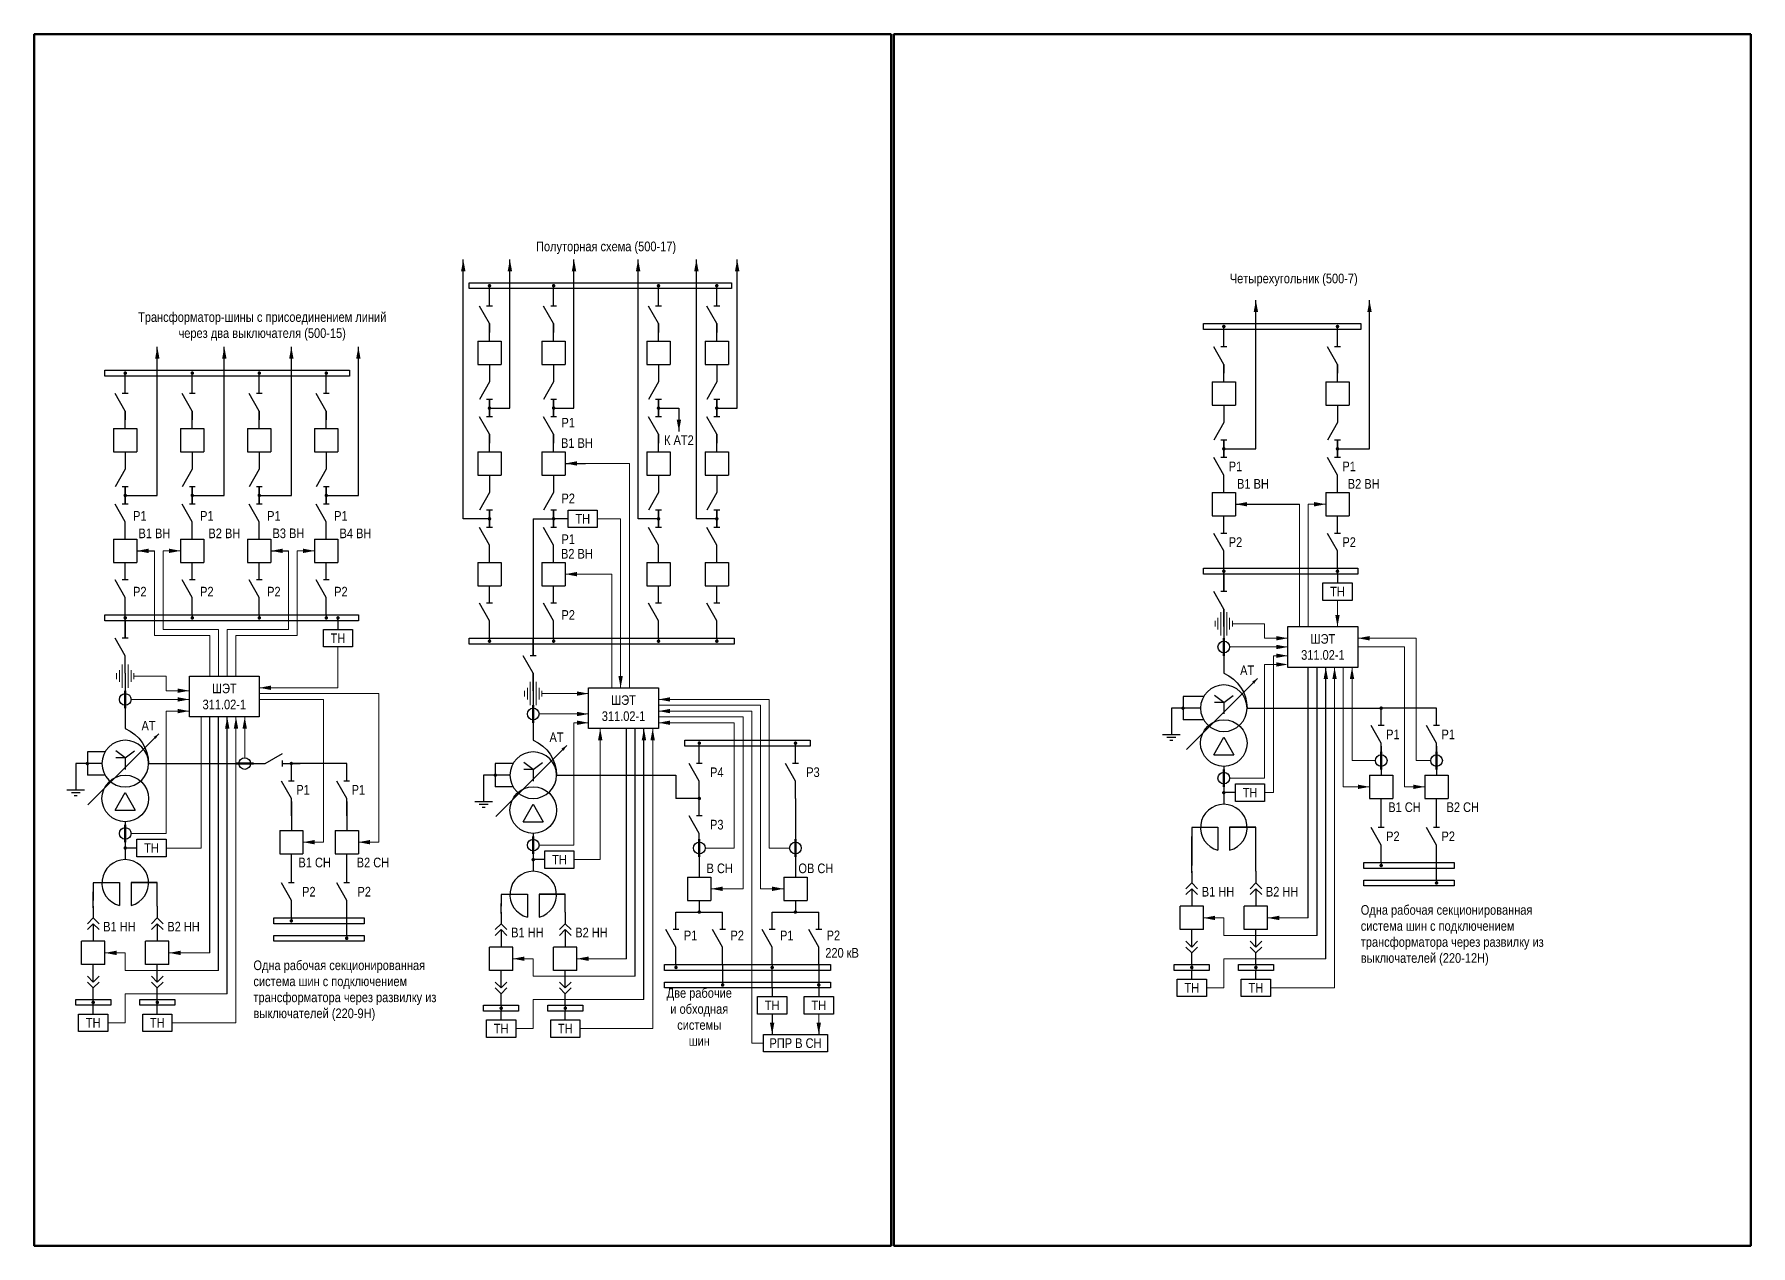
# Model space of a CAD drawing. Header units: millimetres. Extents: x 25558 to 49929, y 1902 to 19390.
# Drawn here: x 38172 to 38761, y 14520 to 14936 of the extents above; entities that cross this region are included whole.
import ezdxf
from ezdxf.enums import TextEntityAlignment as Align

# ---------------------------------------------------------------- set-up
doc = ezdxf.new("R2010")
doc.units = ezdxf.units.MM
doc.layers.add('Основная', color=7, linetype='Continuous', lineweight=30)
doc.layers.add('Тонкая', color=7, linetype='Continuous', lineweight=5)
doc.styles.add('Narrow', font='ARIALN.TTF')
doc.styles.add('Вывод', font='tahoma.ttf', dxfattribs={"height": 2.5})
doc.styles.add('Компонент', font='ARIALN.TTF', dxfattribs={"height": 3.5})

# ---------------------------------------------------------------- blocks, each defined once
blk = doc.blocks.new('*U23')
at = {"color": 0}
blk.add_line((0, 0), (6, 3.43), dxfattribs=at)
blk = doc.blocks.new('*U11')
at = {"color": 0}
blk.add_line((0, -1), (0, 1), dxfattribs=at)
blk = doc.blocks.new('*U34')
at = {"color": 0}
for p, q in [((0, 3), (0, 9)), ((0, -9), (0, -3))]:
    blk.add_line(p, q, dxfattribs=at)
at = {"color": 0, "ltscale": 0.25, "rotation": 89.99999999999999}
for name, p in [('*U23', (0, -3)), ('*U11', (0, 3))]:
    blk.add_blockref(name, p, dxfattribs=at)
at = {"layer": 'Основная'}
for tag, height, style, p in [('В1', 2.5, 'Вывод', (2, 7)), ('ОУ', 3.5, 'Компонент', (-12, 0)), ('В2', 2.5, 'Вывод', (2, -7))]:
    blk.add_attdef(tag, text='', height=height, dxfattribs=dict(at, style=style)).set_placement(p, align=Align.MIDDLE_CENTER)
blk = doc.blocks.new('*U28')
at = {"color": 0}
for p, q in [((0, 0), (-8, 0)), ((-8, -8), (-8, 0)), ((0, -8), (0, 0)), ((0, -8), (-8, -8))]:
    blk.add_line(p, q, dxfattribs=at)
at = {"layer": 'Основная', "style": 'Компонент'}
blk.add_attdef('ОУ', text='', height=3.5, dxfattribs=at).set_placement((-15, -3), align=Align.MIDDLE_CENTER)
blk = doc.blocks.new('*U35')
at = {"color": 0}
for p, q in [((0, 9), (0, 3)), ((0, -3), (0, -9))]:
    blk.add_line(p, q, dxfattribs=at)
at = {"color": 0, "ltscale": 0.25, "xscale": -1, "rotation": 90}
for name, p in [('*U23', (0, 3)), ('*U11', (0, -3))]:
    blk.add_blockref(name, p, dxfattribs=at)
at = {"layer": 'Основная'}
for tag, height, style, p in [('В2', 2.5, 'Вывод', (2, 7)), ('ОУ', 3.5, 'Компонент', (-12, 0)), ('В1', 2.5, 'Вывод', (2, -7))]:
    blk.add_attdef(tag, text='', height=height, dxfattribs=dict(at, style=style)).set_placement(p, align=Align.MIDDLE_CENTER)
blk = doc.blocks.new('*U26')
at = {"ltscale": 0.25}
blk.add_circle((0, 0), 2, dxfattribs=at)
at = {"layer": 'Основная', "color": 0, "lineweight": 50}
blk.add_line((0, -3), (0, 3), dxfattribs=at)
at = {"layer": 'Основная', "style": 'Компонент'}
blk.add_attdef('ОУ', text='', height=3.5, dxfattribs=at).set_placement((-6, 0), align=Align.MIDDLE_CENTER)
blk = doc.blocks.new('*U40')
at = {"ltscale": 0.25}
for p, q in [((-3.46, -4), (0, 2)), ((0, 2), (3.46, -4)), ((-3.46, -4), (3.46, -4))]:
    blk.add_line(p, q, dxfattribs=at)
blk.add_circle((0, 0), 8, dxfattribs=at)
at = {"layer": 'Основная', "style": 'Компонент'}
blk.add_attdef('ОУ', text='', height=3.5, dxfattribs=at).set_placement((17, 0), align=Align.MIDDLE_CENTER)
blk = doc.blocks.new('*U41')
at = {"ltscale": 0.25}
for p, q in [((0, 0), (-20, 0)), ((14.44, 0), (0, 0))]:
    blk.add_line(p, q, dxfattribs=at)
blk.add_lwpolyline([(-18, 0, 1, 0, 0), (-20, 0, 0, 0, 0)], format="xyseb", dxfattribs=at)
at = {"layer": 'Основная', "style": 'Вывод'}
blk.add_attdef('ОС', text='', height=2.5, dxfattribs=at).set_placement((3, 2), align=Align.MIDDLE_CENTER)
blk = doc.blocks.new('*U42')
at = {"ltscale": 0.25}
for q in [(-3.2, 4.4), (3.2, 4.4), (0, -2), (3.21, 2)]:
    blk.add_line((0, 2), q, dxfattribs=at)
blk.add_circle((0, 0), 8, dxfattribs=at)
blk.add_arc((5.23, -0.15), 13.23, 113.28026, 179.33961, dxfattribs=at)
at = {"layer": 'Основная', "style": 'Компонент'}
blk.add_attdef('ОУ', text='', height=3.5, dxfattribs=at).set_placement((-17, 0), align=Align.MIDDLE_CENTER)
blk = doc.blocks.new('*U43')
at = {"color": 0}
for p, q in [((-3, 0), (3, 0)), ((0, 3), (0, 0)), ((-1.5, -1), (1.5, -1)), ((-0.5, -2), (0.5, -2))]:
    blk.add_line(p, q, dxfattribs=at)
blk = doc.blocks.new('*U943')
at = {"layer": 'Основная', "ltscale": 0.25}
for p, q in [((2, 2), (0, 0)), ((0, 0), (2, -2))]:
    blk.add_line(p, q, dxfattribs=at)
blk = doc.blocks.new('*U32')
at = {"color": 0}
for p, q in [((0, 6), (0, 2)), ((0, 0), (0, -6))]:
    blk.add_line(p, q, dxfattribs=at)
at = {"color": 0, "ltscale": 0.25, "xscale": -1, "rotation": 90}
for p in [(0, 2), (0, 0)]:
    blk.add_blockref('*U943', p, dxfattribs=at)
at = {"layer": 'Основная'}
for tag, height, style, p in [('ОУ2', 3.5, 'Компонент', (-5, 6)), ('В2', 2.5, 'Вывод', (3, 6)), ('ОУ1', 3.5, 'Компонент', (-5, -6)), ('В1', 2.5, 'Вывод', (3, -6))]:
    blk.add_attdef(tag, text='', height=height, dxfattribs=dict(at, style=style)).set_placement(p, align=Align.MIDDLE_CENTER)
blk = doc.blocks.new('*U33')
at = {"color": 0}
for p, q in [((0, 0), (0, 6)), ((0, -6), (0, -2))]:
    blk.add_line(p, q, dxfattribs=at)
at = {"color": 0, "ltscale": 0.25, "rotation": 89.99999999999999}
for p in [(0, 0), (0, -2)]:
    blk.add_blockref('*U943', p, dxfattribs=at)
at = {"layer": 'Основная'}
for tag, height, style, p in [('ОУ1', 3.5, 'Компонент', (-5, 6)), ('В1', 2.5, 'Вывод', (3, 6)), ('ОУ2', 3.5, 'Компонент', (-5, -6)), ('В2', 2.5, 'Вывод', (3, -6))]:
    blk.add_attdef(tag, text='', height=height, dxfattribs=dict(at, style=style)).set_placement(p, align=Align.MIDDLE_CENTER)
blk = doc.blocks.new('*U52')
at = {"color": 0}
for p, q in [((0, 3), (0, 9)), ((0, -9), (0, -3))]:
    blk.add_line(p, q, dxfattribs=at)
at = {"color": 0, "ltscale": 0.25, "rotation": 89.99999999999999}
for name, p in [('*U23', (0, -3)), ('*U11', (0, 3))]:
    blk.add_blockref(name, p, dxfattribs=at)
at = {"layer": 'Основная'}
for tag, height, style, p in [('В1', 2.5, 'Вывод', (2, 7)), ('ОУ', 3.5, 'Компонент', (-13, -1)), ('В2', 2.5, 'Вывод', (2, -7))]:
    blk.add_attdef(tag, text='', height=height, dxfattribs=dict(at, style=style)).set_placement(p, align=Align.MIDDLE_CENTER)
blk = doc.blocks.new('*U20')
at = {"ltscale": 0.25}
blk.add_circle((0, 0), 2, dxfattribs=at)
at = {"layer": 'Основная', "color": 0, "lineweight": 50}
blk.add_line((3, 0), (-3, 0), dxfattribs=at)
at = {"layer": 'Основная', "style": 'Компонент'}
blk.add_attdef('ОУ', text='', height=3.5, dxfattribs=at).set_placement((0, -6), align=Align.MIDDLE_CENTER)

msp = doc.modelspace()

# ---------------------------------------------------------------- linework, layer by layer
for p, q in [((38354, 14789), (38361, 14789)), ((38584, 14775), (38606, 14775)), ((38207, 14759), (38213, 14759)), ((38253, 14759), (38259, 14759)), ((38609, 14633), (38609, 14719)), ((38612, 14627), (38612, 14719)), ((38615, 14619), (38615, 14719)), ((38232, 14621), (38232, 14702)), ((38235, 14615), (38235, 14702)), ((38238, 14607), (38238, 14702)), ((38375, 14619), (38375, 14698)), ((38378, 14613), (38378, 14698)), ((38381, 14605), (38381, 14698)), ((38425, 14600), (38425, 14594)), ((38425, 14598), (38425, 14593)), ((38441, 14596), (38441, 14593))]:
    msp.add_line(p, q)
at = {"layer": 'Основная'}
for p, q in [((38319, 14770), (38319, 14859)), ((38335, 14808), (38335, 14859)), ((38357, 14808), (38357, 14859)), ((38379, 14770), (38379, 14859)), ((38399, 14770), (38399, 14859)), ((38413, 14808), (38413, 14859)), ((38328, 14849), (38328, 14850)), ((38350, 14849), (38350, 14850)), ((38386, 14849), (38386, 14850)), ((38406, 14849), (38406, 14850)), ((38591, 14794), (38591, 14845)), ((38630, 14794), (38630, 14845)), ((38328, 14837), (38328, 14834)), ((38350, 14837), (38350, 14834)), ((38386, 14837), (38386, 14834)), ((38406, 14837), (38406, 14834)), ((38580, 14835), (38580, 14836)), ((38619, 14835), (38619, 14836)), ((38214, 14778), (38214, 14829)), ((38237, 14778), (38237, 14829)), ((38260, 14778), (38260, 14829)), ((38283, 14778), (38283, 14829)), ((38203, 14819), (38203, 14820)), ((38226, 14819), (38226, 14820)), ((38249, 14819), (38249, 14820)), ((38272, 14819), (38272, 14820)), ((38580, 14823), (38580, 14820)), ((38619, 14823), (38619, 14820)), ((38328, 14808), (38335, 14808)), ((38350, 14808), (38357, 14808)), ((38386, 14808), (38393, 14808)), ((38393, 14808), (38393, 14800)), ((38406, 14808), (38413, 14808)), ((38203, 14807), (38203, 14804)), ((38226, 14807), (38226, 14804)), ((38249, 14807), (38249, 14804)), ((38272, 14807), (38272, 14804)), ((38328, 14799), (38328, 14796)), ((38350, 14799), (38350, 14796)), ((38386, 14799), (38386, 14796)), ((38406, 14799), (38406, 14796)), ((38580, 14794), (38591, 14794)), ((38619, 14794), (38630, 14794)), ((38203, 14778), (38214, 14778)), ((38226, 14778), (38237, 14778)), ((38249, 14778), (38260, 14778)), ((38272, 14778), (38283, 14778)), ((38328, 14770), (38319, 14770)), ((38343, 14770), (38343, 14727)), ((38343, 14770), (38350, 14770)), ((38355, 14770), (38350, 14770)), ((38386, 14770), (38379, 14770)), ((38406, 14770), (38399, 14770)), ((38580, 14765), (38580, 14769)), ((38619, 14765), (38619, 14769)), ((38203, 14749), (38203, 14753)), ((38226, 14749), (38226, 14753)), ((38249, 14749), (38249, 14753)), ((38272, 14749), (38272, 14753)), ((38580, 14751), (38580, 14753)), ((38580, 14751), (38580, 14745)), ((38580, 14751), (38580, 14745)), ((38619, 14753), (38619, 14752)), ((38619, 14751), (38619, 14752)), ((38619, 14751), (38619, 14748)), ((38328, 14741), (38328, 14745)), ((38350, 14741), (38350, 14745)), ((38386, 14741), (38386, 14745)), ((38406, 14741), (38406, 14745)), ((38203, 14735), (38203, 14737)), ((38226, 14737), (38226, 14736)), ((38249, 14737), (38249, 14736)), ((38272, 14737), (38272, 14736)), ((38580, 14739), (38580, 14718)), ((38203, 14735), (38203, 14729)), ((38276, 14735), (38276, 14736)), ((38276, 14735), (38276, 14732)), ((38580, 14736), (38580, 14721)), ((38328, 14729), (38328, 14728)), ((38343, 14727), (38343, 14723)), ((38350, 14729), (38350, 14728)), ((38386, 14729), (38386, 14728)), ((38406, 14729), (38406, 14728)), ((38580, 14721), (38580, 14717)), ((38203, 14717), (38203, 14702)), ((38343, 14717), (38343, 14698)), ((38203, 14702), (38203, 14698)), ((38653, 14705), (38634, 14705)), ((38343, 14698), (38343, 14694)), ((38400, 14692), (38400, 14693)), ((38433, 14692), (38433, 14693)), ((38634, 14692), (38634, 14682)), ((38653, 14692), (38653, 14682)), ((38279, 14686), (38260, 14686)), ((38580, 14685), (38580, 14672)), ((38392, 14682), (38392, 14674)), ((38260, 14673), (38260, 14663)), ((38279, 14673), (38279, 14663)), ((38400, 14674), (38392, 14674)), ((38433, 14674), (38433, 14656)), ((38584, 14676), (38580, 14676)), ((38634, 14670), (38634, 14674)), ((38653, 14670), (38653, 14674)), ((38203, 14666), (38203, 14653)), ((38343, 14662), (38343, 14649)), ((38569, 14664), (38569, 14651)), ((38569, 14648.5), (38569, 14661)), ((38207, 14657), (38203, 14657)), ((38260, 14651), (38260, 14655)), ((38279, 14651), (38279, 14655)), ((38400, 14656), (38400, 14647)), ((38433, 14656), (38433, 14647)), ((38347, 14653), (38343, 14653)), ((38634, 14652), (38634, 14651)), ((38653, 14646), (38653, 14652)), ((38192, 14645), (38192, 14639)), ((38653, 14646), (38653, 14645)), ((38192, 14636.5), (38192, 14642)), ((38332, 14641), (38332, 14637)), ((38332, 14634.5), (38332, 14638)), ((38400, 14639), (38400, 14635)), ((38433, 14639), (38433, 14635)), ((38260, 14633), (38260, 14632)), ((38279, 14627), (38279, 14633)), ((38392, 14635), (38400, 14635)), ((38400, 14635), (38408, 14635)), ((38425, 14635), (38433, 14635)), ((38433, 14635), (38441, 14635)), ((38279, 14627), (38279, 14626)), ((38392, 14617), (38392, 14616)), ((38408, 14617), (38408, 14611)), ((38425, 14617), (38425, 14616)), ((38425, 14609), (38425, 14616)), ((38441, 14617), (38441, 14611)), ((38569, 14617), (38569, 14615)), ((38569, 14612), (38569, 14615)), ((38591, 14617), (38591, 14615)), ((38591, 14612), (38591, 14615)), ((38408, 14611), (38408, 14610)), ((38425, 14609), (38425, 14606)), ((38441, 14611), (38441, 14610)), ((38441, 14610), (38441, 14606)), ((38192, 14603), (38192, 14605)), ((38192, 14600), (38192, 14603)), ((38214, 14603), (38214, 14605)), ((38214, 14600), (38214, 14603)), ((38332, 14603), (38332, 14601)), ((38354, 14603), (38354, 14601)), ((38332, 14598), (38332, 14601)), ((38354, 14598), (38354, 14601))]:
    msp.add_line(p, q, dxfattribs=at)
for points in [[(38321, 14851), (38411, 14851), (38411, 14849), (38321, 14849)], [(38573, 14837), (38627, 14837), (38627, 14835), (38573, 14835)], [(38196, 14821), (38280, 14821), (38280, 14819), (38196, 14819)], [(38355, 14773), (38365, 14773), (38365, 14767), (38355, 14767)], [(38573, 14753), (38626, 14753), (38626, 14751), (38573, 14751)], [(38614, 14748), (38624, 14748), (38624, 14742), (38614, 14742)], [(38196, 14737), (38283, 14737), (38283, 14735), (38196, 14735)], [(38271, 14732), (38281, 14732), (38281, 14726), (38271, 14726)], [(38602, 14733), (38626, 14733), (38626, 14719), (38602, 14719)], [(38321, 14729), (38412, 14729), (38412, 14727), (38321, 14727)], [(38225, 14716), (38249, 14716), (38249, 14702), (38225, 14702)], [(38362, 14712), (38386, 14712), (38386, 14698), (38362, 14698)], [(38395, 14694), (38438, 14694), (38438, 14692), (38395, 14692)], [(38584, 14679), (38594, 14679), (38594, 14673), (38584, 14673)], [(38207, 14660), (38217, 14660), (38217, 14654), (38207, 14654)], [(38347, 14656), (38357, 14656), (38357, 14650), (38347, 14650)], [(38628, 14652), (38659, 14652), (38659, 14650), (38628, 14650)], [(38628, 14646), (38659, 14646), (38659, 14644), (38628, 14644)], [(38254, 14633), (38285, 14633), (38285, 14631), (38254, 14631)], [(38254, 14627), (38285, 14627), (38285, 14625), (38254, 14625)], [(38388, 14617), (38445, 14617), (38445, 14615), (38388, 14615)], [(38563, 14617), (38575, 14617), (38575, 14615), (38563, 14615)], [(38585, 14617), (38597, 14617), (38597, 14615), (38585, 14615)], [(38388, 14611), (38445, 14611), (38445, 14609), (38388, 14609)], [(38564, 14612), (38574, 14612), (38574, 14606), (38564, 14606)], [(38586, 14612), (38596, 14612), (38596, 14606), (38586, 14606)], [(38186, 14605), (38198, 14605), (38198, 14603), (38186, 14603)], [(38208, 14605), (38220, 14605), (38220, 14603), (38208, 14603)], [(38326, 14603), (38338, 14603), (38338, 14601), (38326, 14601)], [(38348, 14603), (38360, 14603), (38360, 14601), (38348, 14601)], [(38420, 14606), (38430, 14606), (38430, 14600), (38420, 14600)], [(38436, 14606), (38446, 14606), (38446, 14600), (38436, 14600)], [(38187, 14600), (38197, 14600), (38197, 14594), (38187, 14594)], [(38209, 14600), (38219, 14600), (38219, 14594), (38209, 14594)], [(38327, 14598), (38337, 14598), (38337, 14592), (38327, 14592)], [(38349, 14598), (38359, 14598), (38359, 14592), (38349, 14592)], [(38422, 14593), (38444, 14593), (38444, 14587), (38422, 14587)]]:
    msp.add_lwpolyline(points, close=True, dxfattribs=at)
at = {"layer": 'Основная', "ltscale": 0.25, "const_width": 0.6}
for points in [[(38327.7, 14850, 1), (38328.3, 14850, 1)], [(38349.7, 14850, 1), (38350.3, 14850, 1)], [(38385.7, 14850, 1), (38386.3, 14850, 1)], [(38405.7, 14850, 1), (38406.3, 14850, 1)], [(38579.7, 14836, 1), (38580.3, 14836, 1)], [(38618.7, 14836, 1), (38619.3, 14836, 1)], [(38202.7, 14820, 1), (38203.3, 14820, 1)], [(38225.7, 14820, 1), (38226.3, 14820, 1)], [(38248.7, 14820, 1), (38249.3, 14820, 1)], [(38271.7, 14820, 1), (38272.3, 14820, 1)], [(38328.3, 14808.01, 1), (38327.7, 14808.01, 1)], [(38350.3, 14808.01, 1), (38349.7, 14808.01, 1)], [(38386.3, 14808.01, 1), (38385.7, 14808.01, 1)], [(38406.3, 14808.01, 1), (38405.7, 14808.01, 1)], [(38580.3, 14794.01, 1), (38579.7, 14794.01, 1)], [(38619.3, 14794.01, 1), (38618.7, 14794.01, 1)], [(38203.3, 14778.01, 1), (38202.7, 14778.01, 1)], [(38226.3, 14778.01, 1), (38225.7, 14778.01, 1)], [(38249.3, 14778.01, 1), (38248.7, 14778.01, 1)], [(38272.3, 14778.01, 1), (38271.7, 14778.01, 1)], [(38328.3, 14770.01, 1), (38327.7, 14770.01, 1)], [(38350.3, 14770.01, 1), (38349.7, 14770.01, 1)], [(38386.3, 14770.01, 1), (38385.7, 14770.01, 1)], [(38406.3, 14770.01, 1), (38405.7, 14770.01, 1)], [(38579.7, 14752, 1), (38580.3, 14752, 1)], [(38618.7, 14752, 1), (38619.3, 14752, 1)], [(38202.7, 14736, 1), (38203.3, 14736, 1)], [(38225.7, 14736, 1), (38226.3, 14736, 1)], [(38248.7, 14736, 1), (38249.3, 14736, 1)], [(38271.7, 14736, 1), (38272.3, 14736, 1)], [(38275.7, 14736, 1), (38276.3, 14736, 1)], [(38327.7, 14728, 1), (38328.3, 14728, 1)], [(38349.7, 14728, 1), (38350.3, 14728, 1)], [(38385.7, 14728, 1), (38386.3, 14728, 1)], [(38405.7, 14728, 1), (38406.3, 14728, 1)], [(38565.7, 14705, 1), (38566.3, 14705, 1)], [(38633.7, 14705, 1), (38634.3, 14705, 1)], [(38399.7, 14693, 1), (38400.3, 14693, 1)], [(38432.7, 14693, 1), (38433.3, 14693, 1)], [(38189.7, 14686, 1), (38190.3, 14686, 1)], [(38259.7, 14686, 1), (38260.3, 14686, 1)], [(38329.7, 14682, 1), (38330.3, 14682, 1)], [(38400.3, 14674.01, 1), (38399.7, 14674.01, 1)], [(38579.7, 14676, 1), (38580.3, 14676, 1)], [(38202.7, 14657, 1), (38203.3, 14657, 1)], [(38342.7, 14653, 1), (38343.3, 14653, 1)], [(38633.7, 14651, 1), (38634.3, 14651, 1)], [(38652.7, 14645, 1), (38653.3, 14645, 1)], [(38259.7, 14632, 1), (38260.3, 14632, 1)], [(38400.3, 14635.01, 1), (38399.7, 14635.01, 1)], [(38433.3, 14635.01, 1), (38432.7, 14635.01, 1)], [(38278.7, 14626, 1), (38279.3, 14626, 1)], [(38391.7, 14616, 1), (38392.3, 14616, 1)], [(38424.7, 14616, 1), (38425.3, 14616, 1)], [(38568.7, 14616, 1), (38569.3, 14616, 1)], [(38590.7, 14616, 1), (38591.3, 14616, 1)], [(38407.7, 14610, 1), (38408.3, 14610, 1)], [(38440.7, 14610, 1), (38441.3, 14610, 1)], [(38191.7, 14604, 1), (38192.3, 14604, 1)], [(38213.7, 14604, 1), (38214.3, 14604, 1)], [(38331.7, 14602, 1), (38332.3, 14602, 1)], [(38353.7, 14602, 1), (38354.3, 14602, 1)]]:
    msp.add_lwpolyline(points, format="xyb", close=True, dxfattribs=at)
at = {"layer": 'Основная'}
for points in [[(38573, 14709), (38566, 14709)], [(38566, 14709), (38566, 14701)], [(38566, 14705), (38562, 14705)], [(38562, 14705), (38562, 14699)], [(38572, 14705), (38565, 14705)], [(38588, 14705), (38606, 14705)], [(38606, 14705), (38634, 14705)], [(38573, 14701), (38566, 14701)], [(38196, 14690), (38190, 14690)], [(38190, 14690), (38190, 14682)], [(38190, 14686), (38186, 14686)], [(38186, 14686), (38186, 14680)], [(38195, 14686), (38189, 14686)], [(38211, 14686), (38229, 14686)], [(38229, 14686), (38251, 14686)], [(38336, 14686), (38330, 14686)], [(38330, 14686), (38330, 14678)], [(38580, 14685), (38580, 14677)], [(38196, 14682), (38190, 14682)], [(38330, 14682), (38326, 14682)], [(38326, 14682), (38326, 14676)], [(38335, 14682), (38329, 14682)], [(38336, 14678), (38330, 14678)], [(38351, 14682), (38369, 14682)], [(38369, 14682), (38392, 14682)], [(38203, 14666), (38203, 14658)], [(38343, 14662), (38343, 14654)], [(38569, 14664.13), (38578, 14664.13), (38578, 14656.25)], [(38569, 14664.13), (38578, 14664.13)], [(38591, 14664.13), (38582, 14664.13), (38582, 14656.25)], [(38582, 14664.13), (38591, 14664.13)], [(38591, 14649), (38591, 14664.13)], [(38192, 14645.13), (38201, 14645.13), (38201, 14637.25)], [(38192, 14645.13), (38201, 14645.13)], [(38214, 14645.13), (38205, 14645.13), (38205, 14637.25)], [(38205, 14645.13), (38214, 14645.13)], [(38214, 14637), (38214, 14645.13)], [(38332, 14641.13), (38341, 14641.13), (38341, 14633.25)], [(38332, 14641.13), (38341, 14641.13)], [(38354, 14641.13), (38345, 14641.13), (38345, 14633.25)], [(38345, 14641.13), (38354, 14641.13)], [(38354, 14635), (38354, 14641.13)]]:
    msp.add_lwpolyline(points, dxfattribs=at)
at = {"layer": 'Основная', "ltscale": 0.25}
for centre in [(38580, 14664), (38203, 14645), (38343, 14641)]:
    msp.add_arc(centre, 8, 284.47752, 255.5225, dxfattribs=at)
at = {"layer": 'Тонкая'}
for p, q in [((38361, 14789), (38376, 14789)), ((38376, 14789), (38376, 14712)), ((38606, 14775), (38606, 14733)), ((38615, 14775), (38609, 14775)), ((38609, 14775), (38609, 14733)), ((38365, 14770), (38373, 14770)), ((38373, 14770), (38373, 14712)), ((38213, 14759), (38213, 14730)), ((38222, 14759), (38216, 14759)), ((38216, 14759), (38216, 14732)), ((38259, 14759), (38259, 14732)), ((38268, 14759), (38262, 14759)), ((38262, 14759), (38262, 14730)), ((38354, 14751), (38370, 14751)), ((38370, 14751), (38370, 14712)), ((38579, 14738), (38579, 14730)), ((38581, 14738), (38581, 14730)), ((38619, 14742), (38619, 14733)), ((38216, 14732), (38235, 14732)), ((38235, 14732), (38235, 14730)), ((38259, 14732), (38238, 14732)), ((38238, 14732), (38238, 14723)), ((38577, 14735), (38577, 14733)), ((38578, 14736), (38578, 14732)), ((38582, 14736), (38582, 14732)), ((38583, 14735), (38583, 14733)), ((38583, 14734), (38594, 14734)), ((38594, 14734), (38594, 14729)), ((38213, 14730), (38232, 14730)), ((38232, 14730), (38232, 14723)), ((38235, 14730), (38235, 14723)), ((38241, 14723), (38241, 14730)), ((38241, 14730), (38262, 14730)), ((38276, 14726), (38276, 14712)), ((38582, 14726), (38602, 14726)), ((38594, 14729), (38602, 14729)), ((38646, 14729), (38626, 14729)), ((38642, 14726), (38626, 14726)), ((38642, 14678), (38642, 14726)), ((38646, 14687), (38646, 14729)), ((38202, 14720), (38202, 14712)), ((38204, 14720), (38204, 14712)), ((38232, 14723), (38232, 14716)), ((38235, 14723), (38235, 14716)), ((38238, 14723), (38238, 14716)), ((38241, 14723), (38241, 14716)), ((38594, 14681), (38594, 14720)), ((38594, 14720), (38600, 14720)), ((38597, 14676), (38597, 14723)), ((38597, 14723), (38602, 14723)), ((38200, 14717), (38200, 14715)), ((38201, 14718), (38201, 14714)), ((38205, 14718), (38205, 14714)), ((38206, 14717), (38206, 14715)), ((38206, 14716), (38217, 14716)), ((38217, 14716), (38217, 14711)), ((38342, 14714), (38342, 14706)), ((38344, 14714), (38344, 14706)), ((38618, 14609), (38618, 14719)), ((38621, 14719), (38621, 14678)), ((38624, 14687), (38624, 14719)), ((38205, 14708), (38225, 14708)), ((38217, 14711), (38225, 14711)), ((38249, 14712), (38276, 14712)), ((38290, 14710), (38249, 14710)), ((38249, 14708), (38271, 14708)), ((38271, 14659), (38271, 14708)), ((38290, 14659), (38290, 14710)), ((38340, 14711), (38340, 14709)), ((38341, 14712), (38341, 14708)), ((38345, 14712), (38345, 14708)), ((38346, 14711), (38346, 14709)), ((38346, 14710), (38351, 14710)), ((38362, 14710), (38351, 14710)), ((38424, 14708), (38386, 14708)), ((38424, 14657), (38424, 14708)), ((38217, 14662), (38217, 14704)), ((38217, 14704), (38225, 14704)), ((38229, 14657), (38229, 14702)), ((38241, 14597), (38241, 14702)), ((38244, 14688), (38244, 14702)), ((38345, 14703), (38362, 14703)), ((38421, 14706), (38386, 14706)), ((38386, 14704), (38418, 14704)), ((38415, 14702), (38386, 14702)), ((38415, 14643), (38415, 14702)), ((38418, 14704), (38418, 14590)), ((38421, 14643), (38421, 14706)), ((38357, 14658), (38357, 14700)), ((38357, 14700), (38362, 14700)), ((38366, 14653), (38366, 14698)), ((38384, 14595), (38384, 14698)), ((38412, 14700), (38386, 14700)), ((38412, 14657), (38412, 14700)), ((38632, 14687), (38624, 14687)), ((38651, 14687), (38646, 14687)), ((38582, 14681), (38594, 14681)), ((38621, 14678), (38630, 14678)), ((38642, 14678), (38649, 14678)), ((38594, 14676), (38597, 14676)), ((38205, 14662), (38217, 14662)), ((38217, 14657), (38229, 14657)), ((38271, 14659), (38264, 14659)), ((38290, 14659), (38283, 14659)), ((38345, 14658), (38357, 14658)), ((38402, 14657), (38412, 14657)), ((38424, 14657), (38431, 14657)), ((38357, 14653), (38366, 14653)), ((38404, 14643), (38415, 14643)), ((38429, 14643), (38421, 14643)), ((38573, 14633), (38580, 14633)), ((38580, 14633), (38580, 14627)), ((38609, 14633), (38595, 14633)), ((38580, 14627), (38612, 14627)), ((38196, 14621), (38203, 14621)), ((38203, 14621), (38203, 14615)), ((38232, 14621), (38218, 14621)), ((38336, 14619), (38343, 14619)), ((38343, 14619), (38343, 14613)), ((38375, 14619), (38358, 14619)), ((38580, 14609), (38580, 14619)), ((38580, 14619), (38615, 14619)), ((38203, 14615), (38235, 14615)), ((38343, 14613), (38378, 14613)), ((38574, 14609), (38580, 14609)), ((38596, 14609), (38618, 14609)), ((38203, 14597), (38203, 14607)), ((38203, 14607), (38238, 14607)), ((38343, 14595), (38343, 14605)), ((38343, 14605), (38381, 14605)), ((38197, 14597), (38203, 14597)), ((38219, 14597), (38241, 14597)), ((38441, 14600), (38441, 14596)), ((38337, 14595), (38343, 14595)), ((38359, 14595), (38384, 14595)), ((38422, 14590), (38418, 14590))]:
    msp.add_line(p, q, dxfattribs=at)
at = {"layer": 'Тонкая', "color": 3, "lineweight": 50}
for points in [[(38465.8, 14936.3), (38465.8, 14520.5), (38171.8, 14520.5), (38171.8, 14936.3)], [(38760.8, 14936.3), (38760.8, 14520.5), (38466.8, 14520.5), (38466.8, 14936.3)]]:
    msp.add_lwpolyline(points, close=True, dxfattribs=at)
at = {"layer": 'Тонкая', "ltscale": 0.3}
for points in [[(38319, 14859, 0, 1.5, 0), (38319, 14855, 0, 0, 0)], [(38335, 14859, 0, 1.5, 0), (38335, 14855, 0, 0, 0)], [(38357, 14859, 0, 1.5, 0), (38357, 14855, 0, 0, 0)], [(38379, 14859, 0, 1.5, 0), (38379, 14855, 0, 0, 0)], [(38399, 14859, 0, 1.5, 0), (38399, 14855, 0, 0, 0)], [(38413, 14859, 0, 1.5, 0), (38413, 14855, 0, 0, 0)], [(38591, 14845, 0, 1.5, 0), (38591, 14841, 0, 0, 0)], [(38630, 14845, 0, 1.5, 0), (38630, 14841, 0, 0, 0)], [(38214, 14829, 0, 1.5, 0), (38214, 14825, 0, 0, 0)], [(38237, 14829, 0, 1.5, 0), (38237, 14825, 0, 0, 0)], [(38260, 14829, 0, 1.5, 0), (38260, 14825, 0, 0, 0)], [(38283, 14829, 0, 1.5, 0), (38283, 14825, 0, 0, 0)], [(38393, 14800, 0, 1.5, 0), (38393, 14804, 0, 0, 0)], [(38354, 14789, 0, 1.5, 0), (38358, 14789, 0, 0, 0)], [(38584, 14775, 0, 1.5, 0), (38588, 14775, 0, 0, 0)], [(38615, 14775, 0, 1.5, 0), (38611, 14775, 0, 0, 0)], [(38207, 14759, 0, 1.5, 0), (38211, 14759, 0, 0, 0)], [(38222, 14759, 0, 1.5, 0), (38218, 14759, 0, 0, 0)], [(38253, 14759, 0, 1.5, 0), (38257, 14759, 0, 0, 0)], [(38268, 14759, 0, 1.5, 0), (38264, 14759, 0, 0, 0)], [(38354, 14751, 0, 1.5, 0), (38358, 14751, 0, 0, 0)], [(38619, 14733, 0, 1.5, 0), (38619, 14737, 0, 0, 0)], [(38602, 14729, 0, 1.5, 0), (38598, 14729, 0, 0, 0)], [(38602, 14726, 0, 1.5, 0), (38598, 14726, 0, 0, 0)], [(38626, 14729, 0, 1.5, 0), (38630, 14729, 0, 0, 0)], [(38602, 14723, 0, 1.5, 0), (38598, 14723, 0, 0, 0)], [(38602, 14720, 0, 1.5, 0), (38598, 14720, 0, 0, 0)], [(38615, 14719, 0, 1.5, 0), (38615, 14715, 0, 0, 0)], [(38618, 14719, 0, 1.5, 0), (38618, 14715, 0, 0, 0)], [(38624, 14719, 0, 1.5, 0), (38624, 14715, 0, 0, 0)], [(38373, 14712, 0, 1.5, 0), (38373, 14716, 0, 0, 0)], [(38225, 14711, 0, 1.5, 0), (38221, 14711, 0, 0, 0)], [(38225, 14708, 0, 1.5, 0), (38221, 14708, 0, 0, 0)], [(38249, 14712, 0, 1.5, 0), (38253, 14712, 0, 0, 0)], [(38362, 14710, 0, 1.5, 0), (38358, 14710, 0, 0, 0)], [(38386, 14708, 0, 1.5, 0), (38390, 14708, 0, 0, 0)], [(38225, 14704, 0, 1.5, 0), (38221, 14704, 0, 0, 0)], [(38238, 14702, 0, 1.5, 0), (38238, 14698, 0, 0, 0)], [(38241, 14702, 0, 1.5, 0), (38241, 14698, 0, 0, 0)], [(38244, 14702, 0, 1.5, 0), (38244, 14698, 0, 0, 0)], [(38362, 14703, 0, 1.5, 0), (38358, 14703, 0, 0, 0)], [(38386, 14704, 0, 1.5, 0), (38390, 14704, 0, 0, 0)], [(38362, 14700, 0, 1.5, 0), (38358, 14700, 0, 0, 0)], [(38366, 14698, 0, 1.5, 0), (38366, 14694, 0, 0, 0)], [(38381, 14698, 0, 1.5, 0), (38381, 14694, 0, 0, 0)], [(38384, 14698, 0, 1.5, 0), (38384, 14694, 0, 0, 0)], [(38386, 14700, 0, 1.5, 0), (38390, 14700, 0, 0, 0)], [(38630, 14678, 0, 1.5, 0), (38626, 14678, 0, 0, 0)], [(38649, 14678, 0, 1.5, 0), (38645, 14678, 0, 0, 0)], [(38264, 14659, 0, 1.5, 0), (38268, 14659, 0, 0, 0)], [(38283, 14659, 0, 1.5, 0), (38287, 14659, 0, 0, 0)], [(38404, 14643, 0, 1.5, 0), (38408, 14643, 0, 0, 0)], [(38429, 14643, 0, 1.5, 0), (38425, 14643, 0, 0, 0)], [(38573, 14633, 0, 1.5, 0), (38577, 14633, 0, 0, 0)], [(38595, 14633, 0, 1.5, 0), (38599, 14633, 0, 0, 0)], [(38196, 14621, 0, 1.5, 0), (38200, 14621, 0, 0, 0)], [(38218, 14621, 0, 1.5, 0), (38222, 14621, 0, 0, 0)], [(38336, 14619, 0, 1.5, 0), (38340, 14619, 0, 0, 0)], [(38358, 14619, 0, 1.5, 0), (38362, 14619, 0, 0, 0)], [(38425, 14593, 0, 1.5, 0), (38425, 14597, 0, 0, 0)], [(38441, 14593, 0, 1.5, 0), (38441, 14597, 0, 0, 0)]]:
    msp.add_lwpolyline(points, format="xyseb", dxfattribs=at)

# ---------------------------------------------------------------- block references
at = {"layer": 'Основная'}
for name, p in [('*U34', (38328, 14840)), ('*U34', (38350, 14840)), ('*U34', (38386, 14840)), ('*U34', (38406, 14840)), ('*U34', (38580, 14826)), ('*U34', (38619, 14826)), ('*U35', (38328, 14814)), ('*U35', (38350, 14814)), ('*U35', (38386, 14814)), ('*U35', (38406, 14814)), ('*U34', (38203, 14810)), ('*U34', (38226, 14810)), ('*U34', (38249, 14810)), ('*U34', (38272, 14810)), ('*U34', (38328, 14802)), ('*U34', (38350, 14802)), ('*U34', (38386, 14802)), ('*U34', (38406, 14802)), ('*U35', (38580, 14800)), ('*U35', (38619, 14800)), ('*U34', (38580, 14788)), ('*U34', (38619, 14788)), ('*U35', (38203, 14784)), ('*U35', (38226, 14784)), ('*U35', (38249, 14784)), ('*U35', (38272, 14784)), ('*U35', (38328, 14776)), ('*U35', (38350, 14776)), ('*U35', (38386, 14776)), ('*U35', (38406, 14776)), ('*U34', (38203, 14772)), ('*U34', (38226, 14772)), ('*U34', (38249, 14772)), ('*U34', (38272, 14772)), ('*U34', (38328, 14764)), ('*U34', (38350, 14764)), ('*U34', (38386, 14764)), ('*U34', (38406, 14764)), ('*U34', (38580, 14762)), ('*U34', (38619, 14762)), ('*U34', (38203, 14746)), ('*U34', (38226, 14746)), ('*U34', (38249, 14746)), ('*U34', (38272, 14746)), ('*U34', (38580, 14742)), ('*U34', (38328, 14738)), ('*U34', (38350, 14738)), ('*U34', (38386, 14738)), ('*U34', (38406, 14738)), ('*U34', (38203, 14726)), ('*U34', (38343, 14720)), ('*U34', (38634, 14696)), ('*U52', (38653, 14696)), ('*U34', (38400, 14683)), ('*U34', (38433, 14683)), ('*U34', (38260, 14677)), ('*U52', (38279, 14677)), ('*U34', (38400, 14665)), ('*U34', (38634, 14661)), ('*U52', (38653, 14661)), ('*U34', (38260, 14642)), ('*U52', (38279, 14642)), ('*U34', (38392, 14626)), ('*U34', (38408, 14626)), ('*U34', (38425, 14626)), ('*U34', (38441, 14626))]:
    msp.add_blockref(name, p, dxfattribs=at)
at = {"layer": 'Основная', "ltscale": 0.25}
for name, p, rotation in [('*U28', (38324, 14823), 180), ('*U28', (38346, 14823), 180), ('*U28', (38382, 14823), 180), ('*U28', (38402, 14823), 180), ('*U28', (38576, 14809), 180), ('*U28', (38615, 14809), 180), ('*U28', (38199, 14793), 180), ('*U28', (38222, 14793), 180), ('*U28', (38245, 14793), 180), ('*U28', (38268, 14793), 180), ('*U28', (38324, 14785), 180), ('*U28', (38346, 14785), 180), ('*U28', (38382, 14785), 180), ('*U28', (38402, 14785), 180), ('*U28', (38576, 14771), 180), ('*U28', (38615, 14771), 180), ('*U28', (38199, 14755), 180), ('*U28', (38222, 14755), 180), ('*U28', (38245, 14755), 180), ('*U28', (38268, 14755), 180), ('*U28', (38324, 14747), 180), ('*U28', (38346, 14747), 180), ('*U28', (38382, 14747), 180), ('*U28', (38402, 14747), 180), ('*U41', (38577.36, 14701.05), 224.9999999999999), ('*U41', (38200.36, 14682.05), 224.9999999999999), ('*U41', (38340.36, 14678.05), 224.9999999999999), ('*U28', (38630, 14674), 180), ('*U28', (38649, 14674), 180), ('*U28', (38256, 14655), 180), ('*U28', (38275, 14655), 180), ('*U28', (38396, 14639), 180), ('*U28', (38429, 14639), 180)]:
    msp.add_blockref(name, p, dxfattribs=dict(at, rotation=rotation))
for name, p in [('*U26', (38580, 14726)), ('*U26', (38203, 14708)), ('*U26', (38343, 14703)), ('*U43', (38562, 14696)), ('*U26', (38634, 14687)), ('*U26', (38653, 14687)), ('*U20', (38244, 14686)), ('*U26', (38580, 14681)), ('*U43', (38186, 14677)), ('*U43', (38326, 14673)), ('*U26', (38203, 14662)), ('*U26', (38343, 14658)), ('*U26', (38400, 14657)), ('*U26', (38433, 14657)), ('*U32', (38569, 14643)), ('*U32', (38591, 14643)), ('*U32', (38192, 14631)), ('*U32', (38214, 14631)), ('*U28', (38573, 14637)), ('*U28', (38595, 14637)), ('*U32', (38332, 14629)), ('*U32', (38354, 14629)), ('*U28', (38196, 14625)), ('*U28', (38218, 14625)), ('*U33', (38569, 14623)), ('*U33', (38591, 14623)), ('*U28', (38336, 14623)), ('*U28', (38358, 14623)), ('*U33', (38192, 14611)), ('*U33', (38214, 14611)), ('*U33', (38332, 14609)), ('*U33', (38354, 14609))]:
    msp.add_blockref(name, p, dxfattribs=at)
at = {"layer": 'Основная', "ltscale": 0.35, "xscale": -1}
for p in [(38580, 14705), (38203, 14686), (38343, 14682)]:
    msp.add_blockref('*U42', p, dxfattribs=at)
at = {"layer": 'Основная', "ltscale": 0.35}
for p in [(38580, 14693), (38203, 14674), (38343, 14670)]:
    msp.add_blockref('*U40', p, dxfattribs=at)
at = {"layer": 'Основная', "rotation": 270}
msp.add_blockref('*U34', (38254, 14686), dxfattribs=at)

# ---------------------------------------------------------------- texts
at = {"layer": 'Основная', "char_height": 3.3, "style": 'Narrow'}
for s, insert, width, attachment_point in [('\\pxt3;Полуторная схема (500-17)', (38368, 14863), 91.869, 5), ('\\pxt3;Четырехугольник (500-7)', (38604, 14852), 91.869, 5), ('\\pxt3;Трансформатор-шины с присоединением линий через два выключателя (500-15)', (38250, 14836), 91.869, 5), ('\\pxi-3,l3,t3;Р1', (38355, 14803), 10, 5), ('\\pxi-3,l3,t3;В1 ВН', (38358, 14796), 21.8485, 5), ('\\pxi-3,l3,t3;К АТ2', (38393, 14797), 10, 5), ('\\pxi-3,l3,t3;Р1', (38584, 14788), 10, 5), ('\\pxi-3,l3,t3;Р1', (38623, 14788), 10, 5), ('\\pxi-3,l3,t3;Р2', (38355, 14777), 10, 5), ('\\pxi-3,l3,t3;В1 ВН', (38590, 14782), 21.8485, 5), ('\\pxi-3,l3,t3;В2 ВН', (38628, 14782), 21.8485, 5), ('\\pxi-3,l3,t3;Р1', (38208, 14771), 10, 5), ('\\pxi-3,l3,t3;Р1', (38231, 14771), 10, 5), ('\\pxi-3,l3,t3;Р1', (38254, 14771), 10, 5), ('\\pxi-3,l3,t3;Р1', (38277, 14771), 10, 5), ('\\pxi-3,l3,t3;В1 ВН', (38213, 14765), 21.8485, 5), ('\\pxi-3,l3,t3;В2 ВН', (38237, 14765), 21.8485, 5), ('\\pxi-3,l3,t3;В3 ВН', (38259, 14765), 21.8485, 5), ('\\pxi-3,l3,t3;В4 ВН', (38282, 14765), 21.8485, 5), ('\\pxqc;ТН', (38360, 14770), 10, 5), ('\\pxi-3,l3,t3;Р1', (38355, 14763), 10, 5), ('\\pxi-3,l3,t3;Р2', (38584, 14762), 10, 5), ('\\pxi-3,l3,t3;Р2', (38623, 14762), 10, 5), ('\\pxi-3,l3,t3;В2 ВН', (38358, 14758), 21.8485, 5), ('\\pxi-3,l3,t3;Р2', (38208, 14745), 10, 5), ('\\pxi-3,l3,t3;Р2', (38231, 14745), 10, 5), ('\\pxi-3,l3,t3;Р2', (38254, 14745), 10, 5), ('\\pxi-3,l3,t3;Р2', (38277, 14745), 10, 5), ('\\pxqc;ТН', (38619, 14745), 10, 5), ('\\pxi-3,l3,t3;Р2', (38355, 14737), 10, 5), ('\\pxqc;ТН', (38276, 14729), 10, 5), ('\\pxqc;ШЭТ 311.02-1', (38614, 14726), 21.8485, 5), ('\\pxi-3,l3,t3;AT', (38588, 14718), 10, 5), ('\\pxqc;ШЭТ 311.02-1', (38237, 14709), 21.8485, 5), ('\\pxqc;ШЭТ 311.02-1', (38374, 14705), 21.8485, 5), ('\\pxi-3,l3,t3;AT', (38211, 14699), 10, 5), ('\\pxi-3,l3,t3;AT', (38351, 14695), 10, 5), ('\\pxi-3,l3,t3;Р1', (38638, 14696), 10, 5), ('\\pxi-3,l3,t3;Р1', (38657, 14696), 10, 5), ('\\pxi-3,l3,t3;Р4', (38406, 14683), 10, 5), ('\\pxi-3,l3,t3;Р3', (38439, 14683), 10, 5), ('\\pxi-3,l3,t3;Р1', (38264, 14677), 10, 5), ('\\pxi-3,l3,t3;Р1', (38283, 14677), 10, 5), ('\\pxqc;ТН', (38589, 14676), 10, 5), ('\\pxi-3,l3,t3;В1 СН', (38642, 14671), 21.8485, 5), ('\\pxi-3,l3,t3;В2 СН', (38662, 14671), 21.8485, 5), ('\\pxi-3,l3,t3;Р3', (38406, 14665), 10, 5), ('\\pxi-3,l3,t3;Р2', (38638, 14661), 10, 5), ('\\pxi-3,l3,t3;Р2', (38657, 14661), 10, 5), ('\\pxqc;ТН', (38212, 14657), 10, 5), ('\\pxqc;ТН', (38352, 14653), 10, 5), ('\\pxi-3,l3,t3;В1 СН', (38268, 14652), 21.8485, 5), ('\\pxi-3,l3,t3;В2 СН', (38288, 14652), 21.8485, 5), ('\\pxi-3,l3,t3;В СН', (38407, 14650), 10, 5), ('\\pxi-3,l3,t3;ОВ СН', (38440, 14650), 18.4694, 5), ('\\pxi-3,l3,t3;Р2', (38266, 14642), 10, 5), ('\\pxi-3,l3,t3;Р2', (38285, 14642), 10, 5), ('\\pxi-3,l3,t3;В1 НН', (38578, 14642), 21.8485, 5), ('\\pxi-3,l3,t3;В2 НН', (38600, 14642), 21.8485, 5), ('\\pxt3;Одна рабочая секционированная система шин с подключением трансформатора через развилку из выключателей (220-12Н)', (38627, 14627), 72.5506, 4), ('\\pxi-3,l3,t3;В1 НН', (38201, 14630), 21.8485, 5), ('\\pxi-3,l3,t3;В2 НН', (38223, 14630), 21.8485, 5), ('\\pxi-3,l3,t3;В1 НН', (38341, 14628), 21.8485, 5), ('\\pxi-3,l3,t3;В2 НН', (38363, 14628), 21.8485, 5), ('\\pxi-3,l3,t3;Р1', (38397, 14627), 10, 5), ('\\pxi-3,l3,t3;Р2', (38413, 14627), 10, 5), ('\\pxi-3,l3,t3;Р1', (38430, 14627), 10, 5), ('\\pxi-3,l3,t3;Р2', (38446, 14627), 10, 5), ('\\pxi-3,l3,t3;220 кВ', (38449, 14621), 53.3807, 5), ('\\pxt3;Одна рабочая секционированная система шин с подключением трансформатора через развилку из выключателей (220-9Н)', (38247, 14608), 72.5506, 4), ('\\pxt3;Две рабочие и обходная системы шин', (38400, 14599), 22.9554, 5), ('\\pxqc;ТН', (38569, 14609), 10, 5), ('\\pxqc;ТН', (38591, 14609), 10, 5), ('\\pxqc;ТН', (38425, 14603), 10, 5), ('\\pxqc;ТН', (38441, 14603), 10, 5), ('\\pxqc;ТН', (38192, 14597), 10, 5), ('\\pxqc;ТН', (38214, 14597), 10, 5), ('\\pxqc;ТН', (38332, 14595), 10, 5), ('\\pxqc;ТН', (38354, 14595), 10, 5), ('\\pxt3;РПР В СН', (38433, 14590), 36.6659, 5)]:
    msp.add_mtext(s, dxfattribs=dict(at, insert=insert, width=width, attachment_point=attachment_point))

doc.saveas('drawing.dxf')
